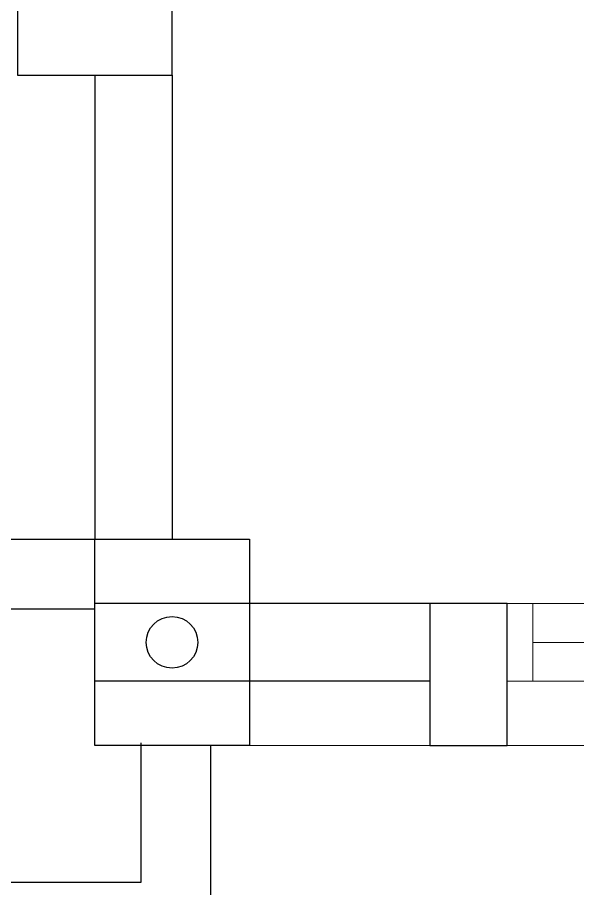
# Model space of a CAD drawing. Header units: inches. Extents: x -86208230 to 200276, y 9267 to 1246656.
# Drawn here: x 123654 to 124741, y 31496 to 33185 of the extents above; entities that cross this region are included whole.
import ezdxf

# ---------------------------------------------------------------- set-up
doc = ezdxf.new("R2010")
doc.units = ezdxf.units.IN
doc.header["$MEASUREMENT"] = 0
for name, color, linetype, lineweight in [('COLUMN', 8, 'Continuous', 30), ('wall', 8, 'Continuous', 30), ('WIN', 8, 'Continuous', 18)]:
    doc.layers.add(name, color=color, linetype=linetype, lineweight=lineweight)
doc.layers.add('DOWNPIPE', color=8, linetype='Continuous')

# ---------------------------------------------------------------- blocks, each defined once
blk = doc.blocks.new('AW30')
at = {"layer": 'wall'}
for points in [[(-2473393.4, -914141.5), (-2473243.4, -914141.5), (-2473243.4, -913866.5), (-2473393.4, -913866.5)], [(-2472643.4, -914141.5), (-2472493.4, -914141.5), (-2472493.4, -913866.5), (-2472643.4, -913866.5)]]:
    blk.add_lwpolyline(points, close=True, dxfattribs=at)
at = {"layer": 'WIN', "color": 1}
for p, q in [((-2473243.4, -913866.5), (-2472643.4, -913866.5)), ((-2473193.4, -913941.5), (-2472693.4, -913941.5)), ((-2473218.4, -914016.5), (-2472643.4, -914016.5))]:
    blk.add_line(p, q, dxfattribs=at)
at = {"layer": 'WIN', "color": 2}
blk.add_line((-2473243.4, -914141.5), (-2472643.4, -914141.5), dxfattribs=at)
at = {"layer": 'WIN', "color": 1}
for points in [[(-2473243.4, -914016.5), (-2473193.4, -914016.5), (-2473193.4, -913866.5), (-2473243.4, -913866.5)], [(-2472693.4, -914016.5), (-2472643.4, -914016.5), (-2472643.4, -913866.5), (-2472693.4, -913866.5)]]:
    blk.add_lwpolyline(points, close=True, dxfattribs=at)

msp = doc.modelspace()

# ---------------------------------------------------------------- linework, layer by layer
at = {"layer": 'COLUMN'}
msp.add_lwpolyline([(123803.7, 32173.1), (124103.7, 32173.1), (124103.7, 31773.1), (123803.7, 31773.1)], close=True, dxfattribs=at)
at = {"layer": 'DOWNPIPE'}
msp.add_circle((123953.7, 31973.1), 50, dxfattribs=at)
at = {"layer": 'wall'}
for p, q in [((123803.7, 33073.1), (123803.7, 32173.1)), ((123953.7, 33073.1), (123953.7, 32173.1)), ((123278.7, 32173.1), (123803.7, 32173.1)), ((124603.7, 32048.1), (123803.7, 32048.1)), ((123413.7, 32038.1), (123803.7, 32038.1)), ((124453.7, 31898.1), (123803.7, 31898.1)), ((123893.7, 31508.1), (123893.7, 31778.1)), ((124028.7, 31373.1), (124028.7, 31773.1)), ((123413.7, 31508.1), (123893.7, 31508.1))]:
    msp.add_line(p, q, dxfattribs=at)
msp.add_lwpolyline([(123953.7, 33073.1), (123953.7, 33223.1), (123653.7, 33223.1), (123653.7, 33073.1)], close=True, dxfattribs=at)
at = {"layer": 'WIN'}
msp.add_line((124028.7, 31773.1), (126828.7, 31773.1), dxfattribs=at)

# ---------------------------------------------------------------- block references
msp.add_blockref('AW30', (2597847.1, 945914.6), dxfattribs=at)

doc.saveas('drawing.dxf')
